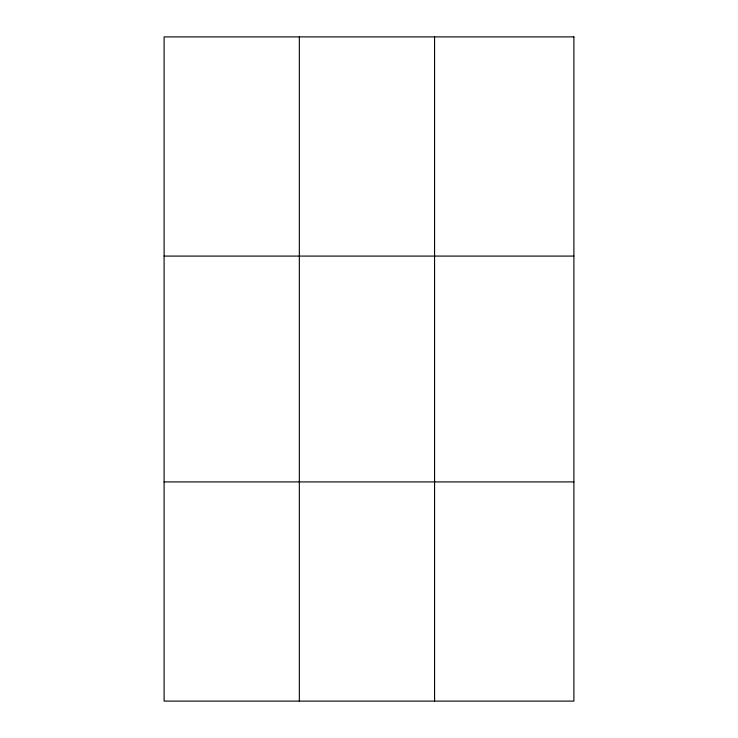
<?xml version="1.0" encoding="UTF-8"?>
<svg xmlns="http://www.w3.org/2000/svg" width="738" height="738" viewBox="0 0 738 738"><rect width="100%" height="100%" fill="white"/><g stroke="black" fill="none" stroke-linecap="round" stroke-linejoin="round"><path stroke-width="1.11" d="M299.333 701.1L299.333 36.9M434.571 701.1L434.571 36.9M164.104 256.086L573.896 256.086M164.104 481.914L573.896 481.914M573.896 36.9L573.896 701.1L164.104 701.1L164.104 36.9L573.896 36.9"/></g></svg>
